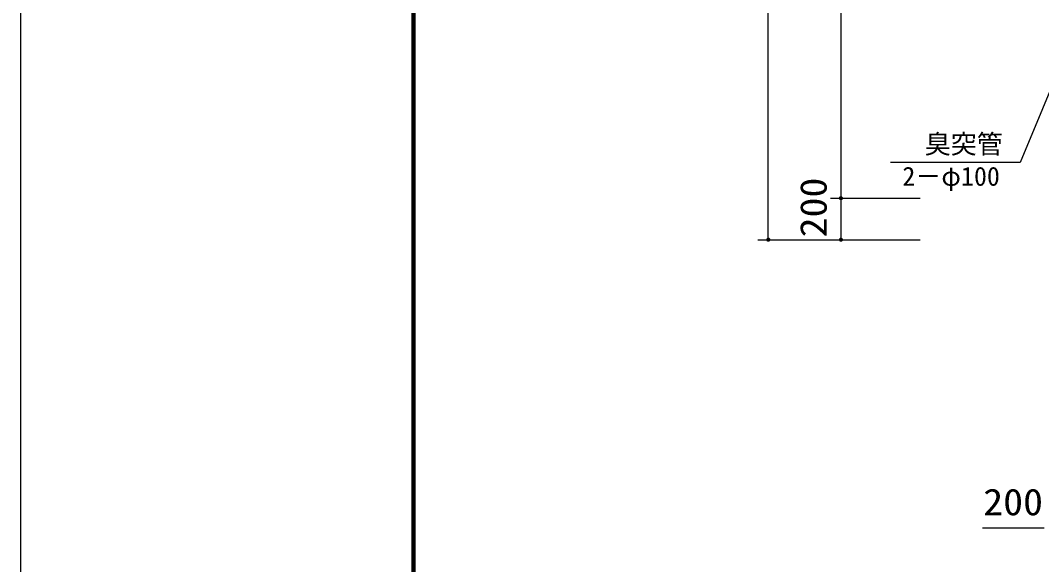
# Model space of a CAD drawing. Units: millimetres, scale not verified. Extents: x -14850 to 14850, y -10500 to 10500.
# Drawn here: x -14850 to -9929, y -1600 to 1024 of the extents above; entities that cross this region are included whole.
import ezdxf
from ezdxf.enums import TextEntityAlignment as Align

# ---------------------------------------------------------------- set-up
doc = ezdxf.new("R2010")
doc.units = ezdxf.units.MM
doc.header["$LTSCALE"] = 50
for name, color, linetype, lineweight in [('0-2_空気管', 3, 'Continuous', 25), ('0-5_製作', 5, 'Continuous', 25), ('0-6_図面枠', 7, 'Continuous', 25), ('0-7_Axis_waku', 7, 'Continuous', 25)]:
    doc.layers.add(name, color=color, linetype=linetype, lineweight=lineweight)
doc.styles.add('ＭＳ ゴシック', font='')
doc.styles.get('ＭＳ ゴシック').set_extended_font_data('MS Gothic')

msp = doc.modelspace()

# ---------------------------------------------------------------- linework, layer by layer
at = {"layer": '0-2_空気管'}
for p, q in [((-9772.23, 966.4), (-10031.65, 338.09)), ((-10031.65, 338.09), (-10656.99, 338.09))]:
    msp.add_line(p, q, dxfattribs=at)
at = {"layer": '0-5_製作', "color": 2}
for p, q in [((-11246.04, -33.6), (-11246.04, 2566.4)), ((-10896.04, 2366.4), (-10896.04, 166.4)), ((-10946.04, 166.4), (-10513.75, 166.4)), ((-10896.04, 166.4), (-10896.04, -33.6)), ((-11296.04, -33.6), (-10513.75, -33.6)), ((-9915.98, -1424.71), (-10213.57, -1424.71))]:
    msp.add_line(p, q, dxfattribs=at)
at = {"layer": '0-5_製作'}
for points in [[(-10906.02, 167.03), (-10896.04, 166.4), (-10906.04, 166.4)], [(-10896.04, 166.4), (-10905.96, 165.15), (-10906.04, 166.4)], [(-10905.86, 168.28), (-10896.04, 166.4), (-10906.02, 167.03)], [(-10896.04, 166.4), (-10905.72, 163.92), (-10905.96, 165.15)], [(-10905.55, 169.49), (-10896.04, 166.4), (-10905.86, 168.28)], [(-10896.04, 166.4), (-10905.33, 162.72), (-10905.72, 163.92)], [(-10905.08, 170.66), (-10896.04, 166.4), (-10905.55, 169.49)], [(-10896.04, 166.4), (-10904.8, 161.59), (-10905.33, 162.72)], [(-10904.48, 171.76), (-10896.04, 166.4), (-10905.08, 170.66)], [(-10896.04, 166.4), (-10904.13, 160.53), (-10904.8, 161.59)], [(-10903.74, 172.78), (-10896.04, 166.4), (-10904.48, 171.76)], [(-10896.04, 166.4), (-10903.33, 159.56), (-10904.13, 160.53)], [(-10902.88, 173.69), (-10896.04, 166.4), (-10903.74, 172.78)], [(-10896.04, 166.4), (-10902.41, 158.7), (-10903.33, 159.56)], [(-10901.91, 174.49), (-10896.04, 166.4), (-10902.88, 173.69)], [(-10896.04, 166.4), (-10901.39, 157.96), (-10902.41, 158.7)], [(-10900.85, 175.17), (-10896.04, 166.4), (-10901.91, 174.49)], [(-10896.04, 166.4), (-10900.29, 157.35), (-10901.39, 157.96)], [(-10899.72, 175.7), (-10896.04, 166.4), (-10900.85, 175.17)], [(-10896.04, 166.4), (-10899.13, 156.89), (-10900.29, 157.35)], [(-10898.52, 176.09), (-10896.04, 166.4), (-10899.72, 175.7)], [(-10896.04, 166.4), (-10897.91, 156.58), (-10899.13, 156.89)], [(-10897.29, 176.32), (-10896.04, 166.4), (-10898.52, 176.09)], [(-10896.04, 166.4), (-10896.66, 156.42), (-10897.91, 156.58)], [(-10896.04, 176.4), (-10896.04, 166.4), (-10897.29, 176.32)], [(-10896.04, 166.4), (-10896.04, 156.4), (-10896.66, 156.42)], [(-10895.41, 176.38), (-10896.04, 166.4), (-10896.04, 176.4)], [(-10895.41, 176.38), (-10886.04, 166.4), (-10896.04, 166.4)], [(-10886.04, 166.4), (-10896.04, 156.4), (-10896.04, 166.4)], [(-10886.04, 166.4), (-10894.78, 156.48), (-10896.04, 156.4)], [(-10894.16, 176.23), (-10886.04, 166.4), (-10895.41, 176.38)], [(-10886.04, 166.4), (-10893.55, 156.72), (-10894.78, 156.48)], [(-10892.95, 175.91), (-10886.04, 166.4), (-10894.16, 176.23)], [(-10886.04, 166.4), (-10892.36, 157.11), (-10893.55, 156.72)], [(-10891.78, 175.45), (-10886.04, 166.4), (-10892.95, 175.91)], [(-10886.04, 166.4), (-10891.22, 157.64), (-10892.36, 157.11)], [(-10890.68, 174.85), (-10886.04, 166.4), (-10891.78, 175.45)], [(-10886.04, 166.4), (-10890.16, 158.31), (-10891.22, 157.64)], [(-10889.66, 174.11), (-10886.04, 166.4), (-10890.68, 174.85)], [(-10886.04, 166.4), (-10889.19, 159.11), (-10890.16, 158.31)], [(-10888.75, 173.25), (-10886.04, 166.4), (-10889.66, 174.11)], [(-10886.04, 166.4), (-10888.33, 160.03), (-10889.19, 159.11)], [(-10887.95, 172.28), (-10886.04, 166.4), (-10888.75, 173.25)], [(-10886.04, 166.4), (-10887.59, 161.04), (-10888.33, 160.03)], [(-10887.27, 171.22), (-10886.04, 166.4), (-10887.95, 172.28)], [(-10886.04, 166.4), (-10886.99, 162.15), (-10887.59, 161.04)], [(-10886.74, 170.08), (-10886.04, 166.4), (-10887.27, 171.22)], [(-10886.04, 166.4), (-10886.53, 163.31), (-10886.99, 162.15)], [(-10886.35, 168.89), (-10886.04, 166.4), (-10886.74, 170.08)], [(-10886.04, 166.4), (-10886.21, 164.53), (-10886.53, 163.31)], [(-10886.12, 167.66), (-10886.04, 166.4), (-10886.35, 168.89)], [(-10886.04, 166.4), (-10886.06, 165.78), (-10886.21, 164.53)], [(-11256.02, -32.97), (-11246.04, -33.6), (-11256.04, -33.6)], [(-11246.04, -33.6), (-11255.96, -34.85), (-11256.04, -33.6)], [(-11255.86, -31.72), (-11246.04, -33.6), (-11256.02, -32.97)], [(-11246.04, -33.6), (-11255.72, -36.08), (-11255.96, -34.85)], [(-11255.55, -30.51), (-11246.04, -33.6), (-11255.86, -31.72)], [(-11246.04, -33.6), (-11255.33, -37.28), (-11255.72, -36.08)], [(-11255.08, -29.34), (-11246.04, -33.6), (-11255.55, -30.51)], [(-11246.04, -33.6), (-11254.8, -38.41), (-11255.33, -37.28)], [(-11254.48, -28.24), (-11246.04, -33.6), (-11255.08, -29.34)], [(-11246.04, -33.6), (-11254.13, -39.47), (-11254.8, -38.41)], [(-11253.74, -27.22), (-11246.04, -33.6), (-11254.48, -28.24)], [(-11246.04, -33.6), (-11253.33, -40.44), (-11254.13, -39.47)], [(-11252.88, -26.31), (-11246.04, -33.6), (-11253.74, -27.22)], [(-11246.04, -33.6), (-11252.41, -41.3), (-11253.33, -40.44)], [(-11251.91, -25.51), (-11246.04, -33.6), (-11252.88, -26.31)], [(-11246.04, -33.6), (-11251.39, -42.04), (-11252.41, -41.3)], [(-11250.85, -24.83), (-11246.04, -33.6), (-11251.91, -25.51)], [(-11246.04, -33.6), (-11250.29, -42.64), (-11251.39, -42.04)], [(-11249.72, -24.3), (-11246.04, -33.6), (-11250.85, -24.83)], [(-11246.04, -33.6), (-11249.13, -43.11), (-11250.29, -42.64)], [(-11248.52, -23.91), (-11246.04, -33.6), (-11249.72, -24.3)], [(-11246.04, -33.6), (-11247.91, -43.42), (-11249.13, -43.11)], [(-11247.29, -23.68), (-11246.04, -33.6), (-11248.52, -23.91)], [(-11246.04, -33.6), (-11246.66, -43.58), (-11247.91, -43.42)], [(-11246.04, -23.6), (-11246.04, -33.6), (-11247.29, -23.68)], [(-11246.04, -33.6), (-11246.04, -43.6), (-11246.66, -43.58)], [(-11246.04, -23.6), (-11236.04, -33.6), (-11246.04, -33.6)], [(-11245.41, -23.62), (-11236.04, -33.6), (-11246.04, -23.6)], [(-11246.04, -33.6), (-11244.78, -43.52), (-11246.04, -43.6)], [(-11236.04, -33.6), (-11244.78, -43.52), (-11246.04, -33.6)], [(-11244.16, -23.77), (-11236.04, -33.6), (-11245.41, -23.62)], [(-11236.04, -33.6), (-11243.55, -43.28), (-11244.78, -43.52)], [(-11242.95, -24.09), (-11236.04, -33.6), (-11244.16, -23.77)], [(-11236.04, -33.6), (-11242.36, -42.89), (-11243.55, -43.28)], [(-11241.78, -24.55), (-11236.04, -33.6), (-11242.95, -24.09)], [(-11236.04, -33.6), (-11241.22, -42.36), (-11242.36, -42.89)], [(-11240.68, -25.15), (-11236.04, -33.6), (-11241.78, -24.55)], [(-11236.04, -33.6), (-11240.16, -41.69), (-11241.22, -42.36)], [(-11239.66, -25.89), (-11236.04, -33.6), (-11240.68, -25.15)], [(-11236.04, -33.6), (-11239.19, -40.89), (-11240.16, -41.69)], [(-11238.75, -26.75), (-11236.04, -33.6), (-11239.66, -25.89)], [(-11236.04, -33.6), (-11238.33, -39.97), (-11239.19, -40.89)], [(-11237.95, -27.72), (-11236.04, -33.6), (-11238.75, -26.75)], [(-11236.04, -33.6), (-11237.59, -38.95), (-11238.33, -39.97)], [(-11237.27, -28.78), (-11236.04, -33.6), (-11237.95, -27.72)], [(-11236.04, -33.6), (-11236.99, -37.85), (-11237.59, -38.95)], [(-11236.74, -29.92), (-11236.04, -33.6), (-11237.27, -28.78)], [(-11236.04, -33.6), (-11236.53, -36.69), (-11236.99, -37.85)], [(-11236.35, -31.11), (-11236.04, -33.6), (-11236.74, -29.92)], [(-11236.04, -33.6), (-11236.21, -35.47), (-11236.53, -36.69)], [(-11236.12, -32.34), (-11236.04, -33.6), (-11236.35, -31.11)], [(-11236.04, -33.6), (-11236.06, -34.22), (-11236.21, -35.47)], [(-10906.02, -32.97), (-10896.04, -33.6), (-10906.04, -33.6)], [(-10896.04, -33.6), (-10905.96, -34.85), (-10906.04, -33.6)], [(-10905.86, -31.72), (-10896.04, -33.6), (-10906.02, -32.97)], [(-10896.04, -33.6), (-10905.72, -36.08), (-10905.96, -34.85)], [(-10905.55, -30.51), (-10896.04, -33.6), (-10905.86, -31.72)], [(-10896.04, -33.6), (-10905.33, -37.28), (-10905.72, -36.08)], [(-10905.08, -29.34), (-10896.04, -33.6), (-10905.55, -30.51)], [(-10896.04, -33.6), (-10904.8, -38.41), (-10905.33, -37.28)], [(-10904.48, -28.24), (-10896.04, -33.6), (-10905.08, -29.34)], [(-10896.04, -33.6), (-10904.13, -39.47), (-10904.8, -38.41)], [(-10903.74, -27.22), (-10896.04, -33.6), (-10904.48, -28.24)], [(-10896.04, -33.6), (-10903.33, -40.44), (-10904.13, -39.47)], [(-10902.88, -26.31), (-10896.04, -33.6), (-10903.74, -27.22)], [(-10896.04, -33.6), (-10902.41, -41.3), (-10903.33, -40.44)], [(-10901.91, -25.51), (-10896.04, -33.6), (-10902.88, -26.31)], [(-10896.04, -33.6), (-10901.39, -42.04), (-10902.41, -41.3)], [(-10900.85, -24.83), (-10896.04, -33.6), (-10901.91, -25.51)], [(-10896.04, -33.6), (-10900.29, -42.64), (-10901.39, -42.04)], [(-10899.72, -24.3), (-10896.04, -33.6), (-10900.85, -24.83)], [(-10896.04, -33.6), (-10899.13, -43.11), (-10900.29, -42.64)], [(-10898.52, -23.91), (-10896.04, -33.6), (-10899.72, -24.3)], [(-10896.04, -33.6), (-10897.91, -43.42), (-10899.13, -43.11)], [(-10897.29, -23.68), (-10896.04, -33.6), (-10898.52, -23.91)], [(-10896.04, -33.6), (-10896.66, -43.58), (-10897.91, -43.42)], [(-10896.04, -23.6), (-10896.04, -33.6), (-10897.29, -23.68)], [(-10896.04, -33.6), (-10896.04, -43.6), (-10896.66, -43.58)], [(-10896.04, -23.6), (-10886.04, -33.6), (-10896.04, -33.6)], [(-10895.41, -23.62), (-10886.04, -33.6), (-10896.04, -23.6)], [(-10896.04, -33.6), (-10894.78, -43.52), (-10896.04, -43.6)], [(-10886.04, -33.6), (-10894.78, -43.52), (-10896.04, -33.6)], [(-10894.16, -23.77), (-10886.04, -33.6), (-10895.41, -23.62)], [(-10886.04, -33.6), (-10893.55, -43.28), (-10894.78, -43.52)], [(-10892.95, -24.09), (-10886.04, -33.6), (-10894.16, -23.77)], [(-10886.04, -33.6), (-10892.36, -42.89), (-10893.55, -43.28)], [(-10891.78, -24.55), (-10886.04, -33.6), (-10892.95, -24.09)], [(-10886.04, -33.6), (-10891.22, -42.36), (-10892.36, -42.89)], [(-10890.68, -25.15), (-10886.04, -33.6), (-10891.78, -24.55)], [(-10886.04, -33.6), (-10890.16, -41.69), (-10891.22, -42.36)], [(-10889.66, -25.89), (-10886.04, -33.6), (-10890.68, -25.15)], [(-10886.04, -33.6), (-10889.19, -40.89), (-10890.16, -41.69)], [(-10888.75, -26.75), (-10886.04, -33.6), (-10889.66, -25.89)], [(-10886.04, -33.6), (-10888.33, -39.97), (-10889.19, -40.89)], [(-10887.95, -27.72), (-10886.04, -33.6), (-10888.75, -26.75)], [(-10886.04, -33.6), (-10887.59, -38.95), (-10888.33, -39.97)], [(-10887.27, -28.78), (-10886.04, -33.6), (-10887.95, -27.72)], [(-10886.04, -33.6), (-10886.99, -37.85), (-10887.59, -38.95)], [(-10886.74, -29.92), (-10886.04, -33.6), (-10887.27, -28.78)], [(-10886.04, -33.6), (-10886.53, -36.69), (-10886.99, -37.85)], [(-10886.35, -31.11), (-10886.04, -33.6), (-10886.74, -29.92)], [(-10886.04, -33.6), (-10886.21, -35.47), (-10886.53, -36.69)], [(-10886.12, -32.34), (-10886.04, -33.6), (-10886.35, -31.11)], [(-10886.04, -33.6), (-10886.06, -34.22), (-10886.21, -35.47)]]:
    msp.add_solid(points, dxfattribs=at)
at = {"layer": '0-6_図面枠'}
msp.add_lwpolyline([(-14850, -10500), (14850, -10500), (14850, 10500), (-14850, 10500)], close=True, dxfattribs=at)
at = {"layer": '0-7_Axis_waku'}
for p, q in [((-12964, 9629), (-12964, -9679.01)), ((-12963, 9628), (-12963, -9678.01)), ((-12962, 9627), (-12962, -9677.01)), ((-12961, 9626), (-12961, -9676.01)), ((-12960, 9625), (-12960, -9675.01)), ((-12959, 9624), (-12959, -9674.01)), ((-12958, 9623), (-12958, -9673.01)), ((-12957, 9622), (-12957, -9672.01)), ((-12956, 9621), (-12956, -9671.01)), ((-12955, 9620), (-12955, -9670.01)), ((-12954, 9619), (-12954, -9669.01)), ((-12953, 9618), (-12953, -9668.01)), ((-12952, 9617), (-12952, -9667.01)), ((-12951, 9616), (-12951, -9666.01)), ((-12950, 9615), (-12950, -9665))]:
    msp.add_line(p, q, dxfattribs=at)

# ---------------------------------------------------------------- texts
at = {"layer": '0-2_空気管', "color": 4, "style": 'ＭＳ ゴシック'}
for s, p in [('\u3000\u3000臭突管\u3000\u3000', (-10742.54, 354.3)), ('2－φ100', (-10600.08, 198.77))]:
    msp.add_text(s, height=91.79, dxfattribs=at).set_placement(p, align=Align.BOTTOM_LEFT)
at = {"layer": '0-5_製作', "color": 4, "style": 'ＭＳ ゴシック', "width": 1.1}
msp.add_text('200', height=128.4, rotation=90, dxfattribs=at).set_placement((-10926.15, -22.37), align=Align.BOTTOM_LEFT)
msp.add_text('200', height=128.4, dxfattribs=at).set_placement((-10210.54, -1400.42), align=Align.BOTTOM_LEFT)

doc.saveas('drawing.dxf')
